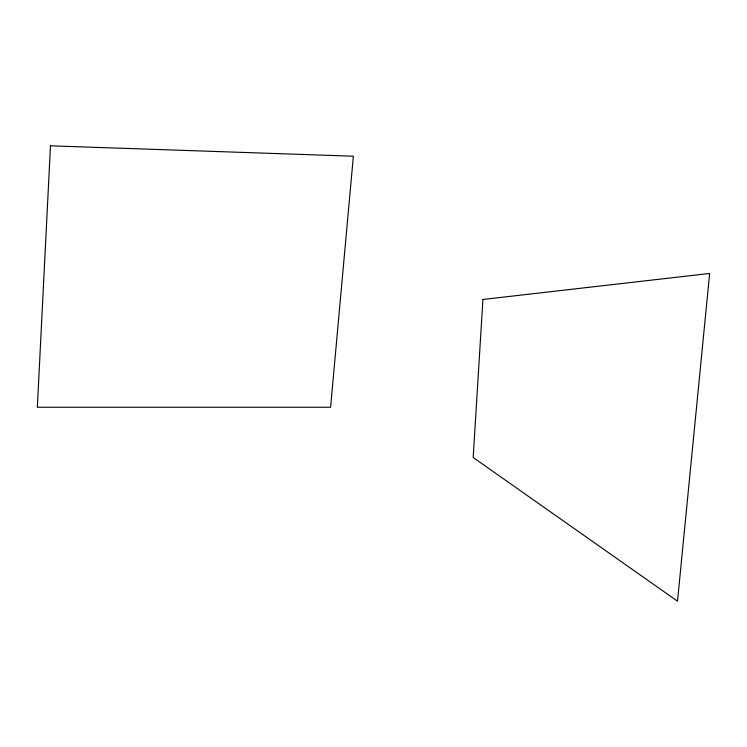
<?xml version="1.0" encoding="UTF-8"?>
<svg xmlns="http://www.w3.org/2000/svg" width="747" height="747" viewBox="0 0 747 747"><rect width="100%" height="100%" fill="white"/><g stroke="black" fill="none" stroke-linecap="round" stroke-linejoin="round"><path stroke-width="1.12" d="M50.479 145.814L37.35 407.236L330.594 407.236L353.368 156.207L50.479 145.814M482.936 299.463L473.178 457.491L677.51 601.186L709.65 273.449L482.936 299.463"/></g></svg>
